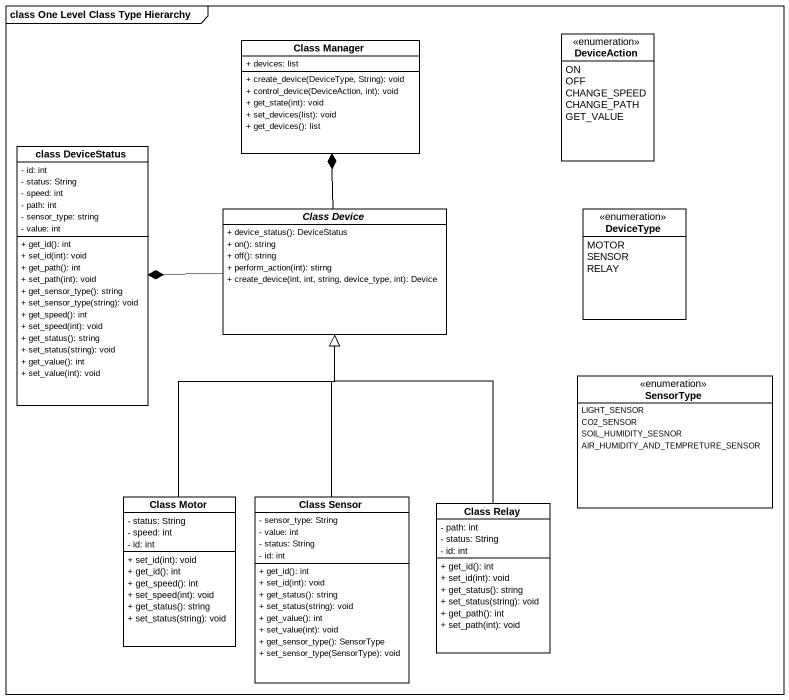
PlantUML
@startuml
mainframe class One Level Class Type Hierarchy
hide circle
hide empty members
skinparam classAttributeIconSize 0
enum DeviceAction {
  ON
  OFF
  CHANGE_SPEED
  CHANGE_PATH
  GET_VALUE
}
class "Class Manager" as Class_Manager {
  + devices: list
  + create_device(DeviceType, String): void
  + control_device(DeviceAction, int): void
  + get_state(int): void
  + set_devices(list): void
  + get_devices(): list
}
class "class DeviceStatus" as class_DeviceStatus {
  - id: int
  - status: String
  - speed: int
  - path: int
  - sensor_type: string
  - value: int
  + get_id(): int
  + set_id(int): void
  + get_path(): int
  + set_path(int): void
  + get_sensor_type(): string
  + set_sensor_type(string): void
  + get_speed(): int
  + set_speed(int): void
  + get_status(): string
  + set_status(string): void
  + get_value(): int
  + set_value(int): void
}
abstract class "Class Device" as Class_Device {
  + device_status(): DeviceStatus
  + on(): string
  + off(): string
  + perform_action(int): stirng
  + create_device(int, int, string, device_type, int): Device
}
enum DeviceType {
  MOTOR
  SENSOR
  RELAY
}
enum SensorType {
  LIGHT_SENSOR
  CO2_SENSOR
  SOIL_HUMIDITY_SESNOR
  AIR_HUMIDITY_AND_TEMPRETURE_SENSOR
}
class "Class Motor" as Class_Motor {
  - status: String
  - speed: int
  - id: int
  + set_id(int): void
  + get_id(): int
  + get_speed(): int
  + set_speed(int): void
  + get_status(): string
  + set_status(string): void
}
class "Class Sensor" as Class_Sensor {
  - sensor_type: String
  - value: int
  - status: String
  - id: int
  + get_id(): int
  + set_id(int): void
  + get_status(): string
  + set_status(string): void
  + get_value(): int
  + set_value(int): void
  + get_sensor_type(): SensorType
  + set_sensor_type(SensorType): void
}
class "Class Relay" as Class_Relay {
  - path: int
  - status: String
  - id: int
  + get_id(): int
  + set_id(int): void
  + get_status(): string
  + set_status(string): void
  + get_path(): int
  + set_path(int): void
}
Class_Device -up-* Class_Manager
Class_Device -left-* class_DeviceStatus
Class_Motor -up-|> Class_Device
Class_Sensor -up-|> Class_Device
Class_Relay -up-|> Class_Device
@enduml
